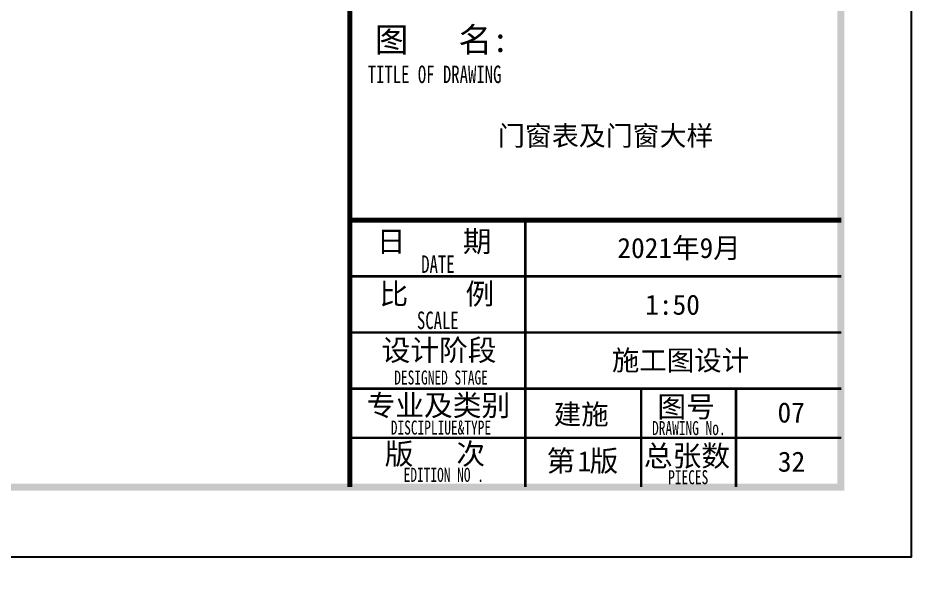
# Model space of a CAD drawing. Extents: x 27938 to 725830, y -209821 to 1628073.
# Drawn here: x 295902 to 302264, y 796690 to 800714 of the extents above; entities that cross this region are included whole.
import ezdxf
from ezdxf.enums import TextEntityAlignment as Align
from ezdxf.xclip import XClip

# ---------------------------------------------------------------- set-up
doc = ezdxf.new("R2010")
doc.units = 0
doc.header["$LTSCALE"] = 1000
doc.header["$MEASUREMENT"] = 0
doc.header["$XCLIPFRAME"] = 0
doc.linetypes.add('DOTE', pattern=[2.42, 2, -0.2, 0.02, -0.2])
for name, color, linetype, lineweight in [('DOTE', 19, 'DOTE', 9), ('可改文字', 6, 'Continuous', 18), ('图签', 147, 'Continuous', 18)]:
    doc.layers.add(name, color=color, linetype=linetype, lineweight=lineweight)
doc.layers.add('yichutu', color=7, linetype='Continuous', true_color=0xffffff, plot=False)
doc.layers.add('图框', color=140, linetype='Continuous')
doc.layers.add('图签文字', color=147, linetype='Continuous')
doc.styles.add('宋体', font='', dxfattribs={"height": 50})
doc.styles.add('建筑图签-1', font='', dxfattribs={"width": 0.7})
doc.styles.get('宋体').set_extended_font_data('SimSun')
doc.styles.get('建筑图签-1').set_extended_font_data('SimHei')

# ---------------------------------------------------------------- blocks, each defined once
blk = doc.blocks.new('yct-841-594-84100-59399.9999999999-100-1000.0')
at = {"layer": 'yichutu', "color": 7, "true_color": 0xffffff}
blk.add_lwpolyline([(0, 0), (0, 59400), (84100, 59400), (84100, 0)], close=True, dxfattribs=at)
blk = doc.blocks.new('A$C74D73064')
at = {"layer": 'DOTE', "color": 5}
blk.add_line((54880, 93136.9), (54880, 8148.9), dxfattribs=at)
blk = doc.blocks.new('A$C4D993397')
at = {"layer": '图框'}
blk.add_lwpolyline([(0, 0), (42050, 0), (42050, -29700), (0, -29700)], close=True, dxfattribs=at)
blk.add_lwpolyline([(0, 0), (42050, 0), (42050, -29700), (0, -29700)], close=True, dxfattribs=at)
at = {"layer": '图框', "const_width": 50}
blk.add_lwpolyline([(41550, -29200), (41550, -500), (1250, -500), (1250, -29200)], close=True, dxfattribs=at)
at = {"layer": '图框'}
for points, const_width in [([(38052.5, -29200), (38052.5, -500)], 35), ([(38052.5, -27299.8), (41552.5, -27299.8)], 35), ([(39302.5, -28499.8), (39302.5, -27299.8)], 17.5), ([(38052.5, -27699.8), (41552.5, -27699.8)], 17.5), ([(38052.5, -28099.8), (41552.5, -28099.8)], 17.5), ([(38052.5, -28499.8), (41552.5, -28499.8)], 17.5), ([(38052.5, -28499.8), (41302.5, -28499.8)], 17.5), ([(39302.5, -29199.8), (39302.5, -28499.8)], 17.5), ([(40127.5, -29199.8), (40127.5, -28499.8)], 17.5), ([(40127.5, -29199.8), (40127.5, -28499.8)], 17.5), ([(40127.5, -29199.8), (40127.5, -28499.8)], 17.5), ([(40802.5, -29200), (40802.5, -28500)], 17.5), ([(38052.5, -28849.8), (40127.5, -28849.8)], 17.5), ([(40127.5, -28850), (41552.5, -28850)], 17.5)]:
    blk.add_lwpolyline(points, dxfattribs=dict(at, const_width=const_width))
at = {"layer": '图框', "style": '建筑图签-1', "width": 0.7}
for s, height, p in [('TITLE OF DRAWING', 125, (38179.5, -26323.7)), ('DATE', 125, (38560.7, -27675.4)), ('SCALE', 125, (38530.1, -28075)), ('DESIGNED STAGE', 100, (38368.8, -28470.1)), ('DISCIPLIUE&TYPE', 100, (38343.9, -28826.4)), ('DRAWING No.', 100, (40205, -28830)), ('EDITION NO .', 100, (38435.7, -29162.9)), ('PIECES', 100, (40319.4, -29180))]:
    blk.add_text(s, height=height, dxfattribs=at).set_placement(p)
at = {"layer": '图签', "color": 2, "style": '宋体'}
for s, height, p in [('2021年9月', 143.34, (39957.5, -27569.1)), ('1:50', 143.34, (40155.7, -27973)), ('施工图设计', 143.34, (39918.6, -28369.1)), ('建施', 143.34, (39504.6, -28753.6)), ('1', 143.3, (39674.1, -29087.5)), ('32', 143.34, (41100.7, -29090.5))]:
    blk.add_text(s, height=height, dxfattribs=at).set_placement(p)
at = {"layer": '图签文字', "color": 7, "style": '建筑图签-1'}
for s, height, p in [('图   名:', 175, (38230.1, -26102.4)), ('日    期', 150, (38244.4, -27525.6)), ('比    例', 150, (38263.6, -27899.2)), ('设计阶段', 150, (38278.4, -28300.1)), ('专业及类别', 150, (38171.5, -28693.4)), ('图号', 150, (40242.9, -28702.8)), ('版   次 ', 150, (38300.5, -29038.5)), ('总张数', 150, (40146.4, -29052.8)), ('第 版', 150, (39452.9, -29088.3))]:
    blk.add_text(s, height=height, dxfattribs=at).set_placement(p)

msp = doc.modelspace()

# ---------------------------------------------------------------- block references
msp.add_blockref('A$C4D993397', (260214.1, 826573.7))
ref = msp.add_blockref('A$C74D73064', (246201.4, 728067.2))
XClip(ref).set_block_clipping_path([(23915.1558944168, 10062.7136952124), (82715.155894421, 29062.7137029403)])
at = {"layer": 'yichutu', "xscale": 0.5, "yscale": 0.5, "zscale": 0.5}
msp.add_blockref('yct-841-594-84100-59399.9999999999-100-1000.0', (260214.1, 796873.7), dxfattribs=at)

# ---------------------------------------------------------------- texts
at = {"layer": '可改文字', "color": 3, "style": '宋体'}
msp.add_text('门窗表及门窗大样', height=140.64, dxfattribs=at).set_placement((300088.7, 799877.8), align=Align.MIDDLE)
at = {"layer": '图签', "color": 3, "style": '宋体'}
msp.add_text('07', height=143.34, dxfattribs=at).set_placement((301312.4, 797833.2))

doc.saveas('drawing.dxf')
